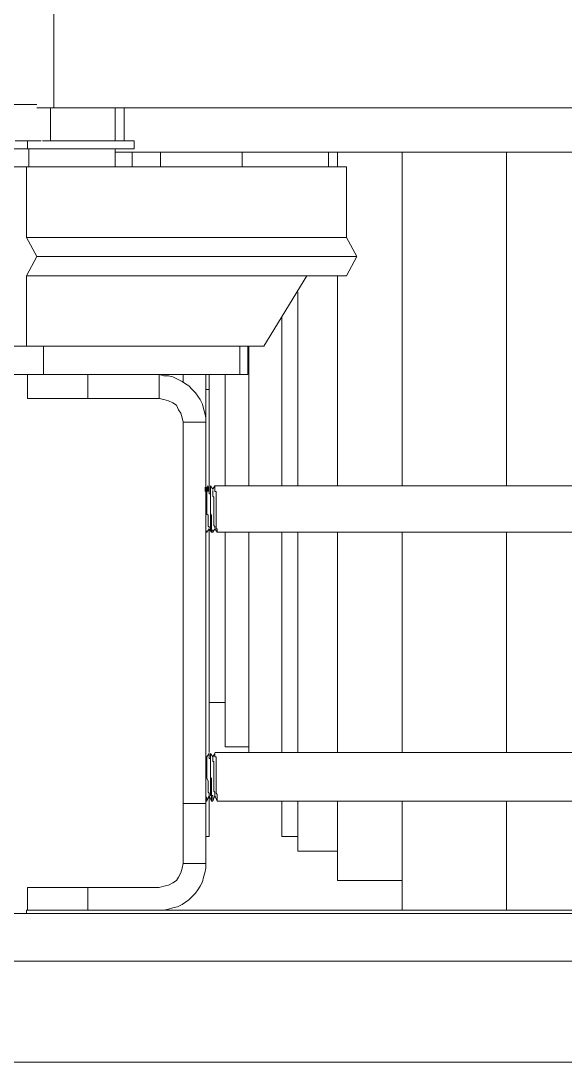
# Model space of a CAD drawing. Header units: millimetres. Extents: x 1341 to 37388, y -13954 to 1849.
# Drawn here: x 29418.6 to 29570.3, y -887.9 to -597.5 of the extents above; entities that cross this region are included whole.
import ezdxf

# ---------------------------------------------------------------- set-up
doc = ezdxf.new("R2010")
doc.units = ezdxf.units.MM
doc.layers.add('COMPONENTE', color=3, linetype='Continuous')

# ---------------------------------------------------------------- blocks, each defined once
blk = doc.blocks.new('TRANFORMADOR_IP00_TRAEL_VISTA_FRONT')
at = {"layer": 'COMPONENTE', "linetype": 'Continuous', "lineweight": 0}
blk.add_hatch(color=256, dxfattribs=at).paths.add_polyline_path([(5045.66, 2397.49), (5045.66, 2396.22), (5046.93, 2396.22), (5046.93, 2397.49)])
for points in [[(5003.59, 3365.72), (5003.59, 2503.14)], [(4990.63, 2504.09), (4998.85, 2504.09)], [(4998.85, 2503.14), (5003.59, 2503.14)], [(5002.65, 2503.14), (5002.65, 2493.96)], [(5003.59, 2503.14), (5259.17, 2503.14)], [(5020.67, 2493.96), (5020.67, 2503.14)], [(5023.21, 2493.96), (5023.21, 2503.14)], [(4992.84, 2493.96), (4996.32, 2493.96)], [(4996.32, 2491.75), (4996.32, 2493.96)], [(4996.32, 2493.96), (5000.11, 2493.96)], [(5002.65, 2493.96), (5000.43, 2493.96)], [(5002.65, 2493.96), (5020.67, 2493.96)], [(5022.26, 2493.96), (5020.67, 2493.96)], [(5022.26, 2493.96), (5026.05, 2493.96)], [(5026.05, 2491.75), (5026.05, 2493.96)], [(4968.8, 2491.75), (4996.32, 2491.75)], [(4996.32, 2491.75), (5026.05, 2491.75)], [(4996.64, 2486.69), (4996.64, 2491.75)], [(5020.67, 2486.69), (5020.67, 2491.75)], [(5237.98, 2490.8), (5020.67, 2490.8)], [(5025.42, 2486.69), (5025.42, 2490.8)], [(5027.95, 2490.8), (5027.95, 2490.8)], [(5027.95, 2490.8), (5055.79, 2490.8)], [(5033.33, 2486.69), (5033.33, 2490.8)], [(5055.79, 2490.8), (5085.52, 2490.8)], [(5055.79, 2490.8), (5055.79, 2490.8)], [(5056.1, 2486.69), (5056.1, 2490.8)], [(5080.14, 2486.69), (5080.14, 2490.8)], [(5082.67, 2486.69), (5082.67, 2490.8)], [(5085.52, 2490.8), (5085.52, 2490.8)], [(5100.7, 2397.81), (5100.7, 2490.8)], [(5129.8, 2397.81), (5129.8, 2490.8)], [(4996, 2486.69), (4989.36, 2486.69)], [(4996, 2467.08), (4996, 2486.69)], [(4996, 2486.69), (5085.2, 2486.69)], [(5085.2, 2467.08), (5085.2, 2486.69)], [(4998.85, 2461.7), (4996, 2467.08)], [(4996, 2467.08), (5085.2, 2467.08)], [(5088.05, 2461.7), (5085.2, 2467.08)], [(4996, 2456.32), (4998.85, 2461.7)], [(4998.85, 2461.7), (5088.05, 2461.7)], [(5085.2, 2456.32), (5088.05, 2461.7)], [(4996, 2436.71), (4996, 2456.32)], [(4996, 2456.32), (5074.13, 2456.32)], [(5062.11, 2436.71), (5074.13, 2456.32)], [(5074.13, 2456.32), (5085.2, 2456.32)], [(5082.67, 2397.81), (5082.67, 2456.32)], [(5071.6, 2397.81), (5071.6, 2451.9)], [(5067.17, 2397.81), (5067.17, 2444.94)], [(4996, 2436.71), (4989.36, 2436.71)], [(4996, 2436.71), (5062.11, 2436.71)], [(5000.75, 2436.71), (5000.75, 2428.8)], [(5055.47, 2428.8), (5055.47, 2436.71)], [(5057.68, 2428.8), (5057.68, 2436.71)], [(5058, 2397.81), (5058, 2436.71)], [(4996.32, 2428.8), (4989.04, 2428.8)], [(4996.32, 2422.16), (4996.32, 2428.8)], [(4996.32, 2428.8), (5013.08, 2428.8)], [(5013.08, 2428.8), (5013.08, 2422.16)], [(5013.08, 2428.8), (5033.01, 2428.8)], [(5055.47, 2428.8), (5033.01, 2428.8)], [(5033.01, 2422.16), (5033.01, 2428.8)], [(5045.98, 2415.52), (5045.98, 2416.78), (5045.66, 2418.05), (5045.35, 2419.32), (5045.03, 2420.58), (5044.4, 2421.85), (5043.77, 2422.79), (5043.13, 2423.74), (5042.18, 2424.69), (5041.23, 2425.64), (5040.29, 2426.27), (5039.34, 2426.91), (5038.07, 2427.54), (5036.81, 2428.17), (5035.54, 2428.49), (5034.28, 2428.49), (5033.01, 2428.8)], [(5039.65, 2428.8), (5039.65, 2426.91)], [(5045.98, 2424.69), (5045.98, 2428.8)], [(5046.93, 2424.69), (5046.93, 2428.8)], [(5051.36, 2397.81), (5051.36, 2428.8)], [(5057.68, 2428.8), (5055.47, 2428.8)], [(5045.98, 2415.52), (5045.98, 2424.69)], [(5045.98, 2424.69), (5046.93, 2424.69)], [(5046.93, 2397.81), (5046.93, 2424.69)], [(5013.08, 2422.16), (4996.32, 2422.16)], [(5013.08, 2422.16), (5033.01, 2422.16)], [(5039.65, 2415.52), (5039.34, 2416.78), (5039.02, 2418.05), (5038.39, 2419), (5037.76, 2420.26), (5036.81, 2420.9), (5035.54, 2421.53), (5034.28, 2421.85), (5033.01, 2422.16), (5033.01, 2422.16)], [(5045.98, 2415.52), (5039.65, 2415.52)], [(5039.65, 2415.52), (5039.65, 2309.24)], [(5045.98, 2415.52), (5045.98, 2309.24)], [(5046.61, 2397.81), (5045.98, 2396.86)], [(5046.3, 2396.22), (5046.3, 2396.54)], [(5046.3, 2396.54), (5046.3, 2396.54)], [(5046.3, 2396.54), (5046.3, 2396.54)], [(5046.3, 2396.54), (5046.3, 2396.54)], [(5046.3, 2396.54), (5046.3, 2396.54)], [(5046.3, 2396.54), (5046.3, 2396.54)], [(5046.3, 2396.54), (5046.3, 2396.54)], [(5046.3, 2396.54), (5046.3, 2396.54)], [(5046.3, 2396.54), (5046.3, 2396.54)], [(5046.3, 2396.54), (5046.3, 2396.54)], [(5046.3, 2396.54), (5046.3, 2396.54)], [(5046.3, 2395.91), (5046.3, 2396.22)], [(5046.3, 2396.22), (5046.3, 2396.22)], [(5046.3, 2396.22), (5046.3, 2396.22)], [(5046.3, 2396.22), (5046.3, 2396.22)], [(5046.3, 2396.22), (5046.3, 2396.22)], [(5046.3, 2396.22), (5046.3, 2396.22)], [(5046.3, 2396.22), (5046.3, 2396.22)], [(5046.3, 2395.59), (5046.3, 2395.91)], [(5046.3, 2395.91), (5046.3, 2395.91)], [(5046.3, 2395.28), (5046.3, 2395.59)], [(5046.3, 2394.96), (5046.3, 2395.28)], [(5046.3, 2395.28), (5046.3, 2395.28)], [(5046.3, 2395.28), (5046.3, 2395.28)], [(5046.93, 2397.81), (5046.93, 2397.81)], [(5046.93, 2397.49), (5046.93, 2397.81)], [(5046.93, 2397.81), (5046.93, 2397.81)], [(5046.93, 2397.81), (5046.93, 2397.81)], [(5046.93, 2397.81), (5046.93, 2397.81)], [(5046.93, 2397.81), (5046.93, 2397.81)], [(5046.93, 2397.81), (5046.93, 2397.81)], [(5046.93, 2397.81), (5046.93, 2397.81)], [(5046.93, 2397.81), (5046.93, 2397.81)], [(5046.93, 2397.81), (5046.93, 2397.81)], [(5046.93, 2397.81), (5046.93, 2397.81)], [(5046.93, 2397.81), (5046.93, 2397.81)], [(5046.93, 2397.81), (5046.93, 2397.81)], [(5046.93, 2397.81), (5046.93, 2397.81)], [(5046.93, 2397.17), (5046.93, 2397.49)], [(5046.93, 2397.49), (5046.93, 2397.49)], [(5046.93, 2397.49), (5046.93, 2397.49)], [(5046.93, 2397.49), (5046.93, 2397.49)], [(5046.93, 2396.86), (5046.93, 2397.17)], [(5046.93, 2397.17), (5046.93, 2397.17)], [(5046.93, 2397.17), (5046.93, 2397.17)], [(5046.93, 2396.54), (5046.93, 2396.86)], [(5046.93, 2396.86), (5046.93, 2396.86)], [(5046.93, 2396.86), (5046.93, 2396.86)], [(5046.93, 2396.86), (5046.93, 2396.86)], [(5046.93, 2396.86), (5046.93, 2396.86)], [(5046.93, 2396.22), (5046.93, 2396.54)], [(5046.93, 2396.54), (5046.93, 2396.54)], [(5046.93, 2395.91), (5046.93, 2396.22)], [(5046.93, 2396.22), (5046.93, 2396.22)], [(5046.93, 2396.22), (5046.93, 2396.22)], [(5046.93, 2396.22), (5046.93, 2396.22)], [(5046.93, 2395.59), (5046.93, 2395.91)], [(5046.93, 2395.91), (5046.93, 2395.91)], [(5047.24, 2395.59), (5046.93, 2395.59)], [(5047.88, 2396.86), (5047.24, 2397.81)], [(5047.24, 2397.49), (5047.24, 2397.81)], [(5047.24, 2397.81), (5047.24, 2397.81)], [(5047.24, 2397.81), (5047.24, 2397.81)], [(5047.24, 2397.81), (5047.24, 2397.81)], [(5047.24, 2397.81), (5047.24, 2397.81)], [(5047.24, 2397.81), (5047.24, 2397.81)], [(5047.24, 2397.81), (5047.24, 2397.81)], [(5047.24, 2397.81), (5047.24, 2397.81)], [(5047.24, 2397.81), (5047.24, 2397.81)], [(5047.24, 2397.81), (5047.24, 2397.81)], [(5047.24, 2397.81), (5047.24, 2397.81)], [(5047.24, 2397.17), (5047.24, 2397.49)], [(5047.24, 2397.49), (5047.24, 2397.49)], [(5047.24, 2397.49), (5047.24, 2397.49)], [(5047.24, 2397.49), (5047.24, 2397.49)], [(5047.24, 2396.86), (5047.24, 2397.17)], [(5047.24, 2397.17), (5047.24, 2397.17)], [(5047.24, 2397.17), (5047.24, 2397.17)], [(5047.24, 2396.54), (5047.24, 2396.86)], [(5047.24, 2396.86), (5047.24, 2396.86)], [(5047.24, 2396.86), (5047.24, 2396.86)], [(5047.24, 2396.86), (5047.24, 2396.86)], [(5047.24, 2396.86), (5047.24, 2396.86)], [(5047.24, 2396.22), (5047.24, 2396.54)], [(5047.24, 2396.54), (5047.24, 2396.54)], [(5047.24, 2395.91), (5047.24, 2396.22)], [(5047.24, 2396.22), (5047.24, 2396.22)], [(5047.24, 2396.22), (5047.24, 2396.22)], [(5047.24, 2396.22), (5047.24, 2396.22)], [(5047.24, 2396.22), (5047.24, 2396.22)], [(5047.24, 2395.59), (5047.24, 2395.91)], [(5047.24, 2395.91), (5047.24, 2395.91)], [(5047.24, 2395.28), (5047.24, 2395.59)], [(5047.24, 2395.28), (5047.24, 2395.59)], [(5047.24, 2394.96), (5047.24, 2395.28)], [(5047.24, 2395.28), (5047.24, 2395.28)], [(5047.24, 2395.28), (5047.24, 2395.28)], [(5047.24, 2395.28), (5047.24, 2395.28)], [(5047.24, 2394.96), (5047.24, 2395.28)], [(5047.24, 2395.28), (5047.24, 2395.28)], [(5047.24, 2395.28), (5047.24, 2395.28)], [(5047.24, 2395.28), (5047.24, 2395.28)], [(5048.51, 2397.81), (5047.88, 2396.86)], [(5047.88, 2396.22), (5047.88, 2396.54)], [(5047.88, 2396.54), (5047.88, 2396.54)], [(5047.88, 2396.54), (5047.88, 2396.54)], [(5047.88, 2396.54), (5047.88, 2396.54)], [(5047.88, 2396.54), (5047.88, 2396.54)], [(5047.88, 2396.54), (5047.88, 2396.54)], [(5047.88, 2396.54), (5047.88, 2396.54)], [(5047.88, 2396.54), (5047.88, 2396.54)], [(5047.88, 2396.54), (5047.88, 2396.54)], [(5047.88, 2396.54), (5047.88, 2396.54)], [(5047.88, 2396.54), (5047.88, 2396.54)], [(5047.88, 2395.91), (5047.88, 2396.22)], [(5047.88, 2396.22), (5047.88, 2396.22)], [(5047.88, 2396.22), (5047.88, 2396.22)], [(5047.88, 2396.22), (5047.88, 2396.22)], [(5047.88, 2396.22), (5047.88, 2396.22)], [(5047.88, 2396.22), (5047.88, 2396.22)], [(5047.88, 2396.22), (5047.88, 2396.22)], [(5047.88, 2395.59), (5047.88, 2395.91)], [(5047.88, 2395.91), (5047.88, 2395.91)], [(5047.88, 2395.28), (5047.88, 2395.59)], [(5047.88, 2394.96), (5047.88, 2395.28)], [(5047.88, 2395.28), (5047.88, 2395.28)], [(5047.88, 2395.28), (5047.88, 2395.28)], [(5211.09, 2397.81), (5048.51, 2397.81)], [(5048.51, 2397.49), (5048.51, 2397.81)], [(5048.51, 2397.81), (5048.51, 2397.81)], [(5048.51, 2397.81), (5048.51, 2397.81)], [(5048.51, 2397.81), (5048.51, 2397.81)], [(5048.51, 2397.81), (5048.51, 2397.81)], [(5048.51, 2397.81), (5048.51, 2397.81)], [(5048.51, 2397.81), (5048.51, 2397.81)], [(5048.51, 2397.81), (5048.51, 2397.81)], [(5048.51, 2397.81), (5048.51, 2397.81)], [(5048.51, 2397.81), (5048.51, 2397.81)], [(5048.51, 2397.81), (5048.51, 2397.81)], [(5048.51, 2397.81), (5048.51, 2397.81)], [(5048.51, 2397.81), (5048.51, 2397.81)], [(5048.51, 2397.17), (5048.51, 2397.49)], [(5048.51, 2397.49), (5048.51, 2397.49)], [(5048.51, 2397.49), (5048.51, 2397.49)], [(5048.51, 2397.49), (5048.51, 2397.49)], [(5048.51, 2396.86), (5048.51, 2397.17)], [(5048.51, 2397.17), (5048.51, 2397.17)], [(5048.51, 2397.17), (5048.51, 2397.17)], [(5048.51, 2396.54), (5048.51, 2396.86)], [(5048.51, 2396.86), (5048.51, 2396.86)], [(5048.51, 2396.86), (5048.51, 2396.86)], [(5048.51, 2396.86), (5048.51, 2396.86)], [(5048.51, 2396.86), (5048.51, 2396.86)], [(5048.51, 2396.22), (5048.51, 2396.54)], [(5048.51, 2396.54), (5048.51, 2396.54)], [(5048.83, 2396.22), (5048.51, 2396.22)], [(5048.51, 2396.22), (5048.51, 2396.22)], [(5048.51, 2396.22), (5048.51, 2396.22)], [(5048.83, 2395.91), (5048.83, 2396.22)], [(5048.83, 2395.59), (5048.83, 2395.91)], [(5048.83, 2395.91), (5048.83, 2395.91)], [(5048.83, 2395.28), (5048.83, 2395.59)], [(5048.83, 2395.59), (5048.83, 2395.59)], [(5048.83, 2394.96), (5048.83, 2395.28)], [(5048.83, 2395.28), (5048.83, 2395.28)], [(5048.83, 2395.28), (5048.83, 2395.28)], [(5048.83, 2395.28), (5048.83, 2395.28)], [(5046.3, 2394.64), (5046.3, 2394.96)], [(5046.3, 2394.33), (5046.3, 2394.64)], [(5046.3, 2394.64), (5046.3, 2394.64)], [(5046.3, 2394.01), (5046.3, 2394.33)], [(5046.3, 2394.33), (5046.3, 2394.33)], [(5046.3, 2393.69), (5046.3, 2394.01)], [(5046.3, 2393.38), (5046.3, 2393.69)], [(5046.3, 2393.69), (5046.3, 2393.69)], [(5046.3, 2393.06), (5046.3, 2393.38)], [(5046.3, 2392.75), (5046.3, 2393.06)], [(5046.3, 2392.43), (5046.3, 2392.75)], [(5046.3, 2392.11), (5046.3, 2392.43)], [(5047.24, 2394.64), (5047.24, 2394.96)], [(5047.24, 2394.64), (5047.24, 2394.96)], [(5047.24, 2394.33), (5047.24, 2394.64)], [(5047.24, 2394.33), (5047.24, 2394.64)], [(5047.24, 2394.64), (5047.24, 2394.64)], [(5047.24, 2394.01), (5047.24, 2394.33)], [(5047.24, 2393.69), (5047.24, 2394.33)], [(5047.24, 2393.69), (5047.24, 2394.01)], [(5047.24, 2393.38), (5047.24, 2393.69)], [(5047.24, 2393.38), (5047.24, 2393.69)], [(5047.24, 2393.69), (5047.24, 2393.69)], [(5047.24, 2393.06), (5047.24, 2393.38)], [(5047.24, 2392.75), (5047.24, 2393.38)], [(5047.24, 2392.75), (5047.24, 2393.06)], [(5047.24, 2392.43), (5047.24, 2392.75)], [(5047.24, 2392.43), (5047.24, 2392.75)], [(5047.24, 2392.75), (5047.24, 2392.75)], [(5047.24, 2392.11), (5047.24, 2392.43)], [(5047.24, 2391.8), (5047.24, 2392.43)], [(5048.19, 2394.64), (5047.88, 2394.96)], [(5048.19, 2394.33), (5048.19, 2394.64)], [(5048.19, 2394.64), (5048.19, 2394.64)], [(5048.19, 2394.64), (5048.19, 2394.64)], [(5048.19, 2394.01), (5048.19, 2394.33)], [(5048.19, 2393.69), (5048.19, 2394.01)], [(5048.19, 2393.38), (5048.19, 2393.69)], [(5048.19, 2393.69), (5048.19, 2393.69)], [(5048.19, 2393.06), (5048.19, 2393.38)], [(5048.19, 2392.75), (5048.19, 2393.06)], [(5048.19, 2392.43), (5048.19, 2392.75)], [(5048.19, 2392.11), (5048.19, 2392.43)], [(5048.83, 2394.64), (5048.83, 2394.96)], [(5048.83, 2394.33), (5048.83, 2394.64)], [(5048.83, 2394.01), (5048.83, 2394.33)], [(5048.83, 2393.69), (5048.83, 2394.01)], [(5048.83, 2393.38), (5048.83, 2393.69)], [(5048.83, 2393.06), (5048.83, 2393.38)], [(5048.83, 2392.75), (5048.83, 2393.06)], [(5048.83, 2392.43), (5048.83, 2392.75)], [(5048.83, 2392.11), (5048.83, 2392.43)], [(5046.3, 2391.8), (5046.3, 2392.11)], [(5046.3, 2391.16), (5046.3, 2391.8)], [(5046.3, 2390.85), (5046.3, 2391.16)], [(5046.3, 2390.53), (5046.3, 2390.85)], [(5046.3, 2389.9), (5046.3, 2390.53)], [(5046.61, 2389.58), (5046.3, 2389.9)], [(5046.61, 2389.27), (5046.61, 2389.58)], [(5046.61, 2389.58), (5046.61, 2389.58)], [(5047.24, 2391.48), (5047.24, 2392.11)], [(5047.24, 2391.16), (5047.24, 2391.8)], [(5047.24, 2390.85), (5047.24, 2391.48)], [(5047.24, 2390.53), (5047.24, 2391.16)], [(5047.24, 2390.21), (5047.24, 2390.85)], [(5047.24, 2390.21), (5047.24, 2390.53)], [(5047.24, 2389.9), (5047.24, 2390.21)], [(5047.56, 2389.58), (5047.24, 2390.21)], [(5047.24, 2389.58), (5047.24, 2389.9)], [(5047.24, 2389.27), (5047.24, 2389.58)], [(5047.56, 2389.27), (5047.56, 2389.58)], [(5047.56, 2389.58), (5047.56, 2389.58)], [(5048.19, 2391.8), (5048.19, 2392.11)], [(5048.19, 2391.16), (5048.19, 2391.8)], [(5048.19, 2390.85), (5048.19, 2391.16)], [(5048.19, 2390.53), (5048.19, 2390.85)], [(5048.19, 2389.9), (5048.19, 2390.53)], [(5048.19, 2389.58), (5048.19, 2389.9)], [(5048.19, 2389.27), (5048.19, 2389.58)], [(5048.19, 2389.58), (5048.19, 2389.58)], [(5048.83, 2391.48), (5048.83, 2392.11)], [(5048.83, 2390.85), (5048.83, 2391.48)], [(5048.83, 2390.21), (5048.83, 2390.85)], [(5048.83, 2389.9), (5048.83, 2390.21)], [(5048.83, 2389.58), (5048.83, 2389.9)], [(5048.83, 2389.27), (5048.83, 2389.58)], [(5046.61, 2388.95), (5046.61, 2389.27)], [(5046.61, 2388.63), (5046.61, 2388.95)], [(5046.61, 2388.95), (5046.61, 2388.95)], [(5046.61, 2388.32), (5046.61, 2388.63)], [(5046.61, 2388), (5046.61, 2388.32)], [(5046.61, 2387.68), (5046.61, 2388)], [(5046.61, 2388), (5046.61, 2388)], [(5046.61, 2388), (5046.61, 2388)], [(5046.61, 2387.37), (5046.61, 2387.68)], [(5046.61, 2387.05), (5046.61, 2387.37)], [(5046.61, 2386.74), (5046.61, 2387.05)], [(5046.61, 2387.05), (5046.61, 2387.05)], [(5046.61, 2387.05), (5046.61, 2387.05)], [(5046.61, 2386.42), (5046.61, 2386.74)], [(5046.61, 2386.74), (5046.61, 2386.74)], [(5047.24, 2388.95), (5047.24, 2389.27)], [(5047.24, 2388.32), (5047.24, 2388.95)], [(5047.24, 2388.95), (5047.24, 2388.95)], [(5047.24, 2388), (5047.24, 2388.32)], [(5047.24, 2387.68), (5047.24, 2388)], [(5047.24, 2388), (5047.24, 2388)], [(5047.24, 2387.37), (5047.24, 2387.68)], [(5047.24, 2387.05), (5047.24, 2387.37)], [(5047.24, 2387.37), (5047.24, 2387.37)], [(5047.24, 2386.74), (5047.24, 2387.05)], [(5047.24, 2387.05), (5047.24, 2387.05)], [(5047.24, 2387.05), (5047.24, 2387.05)], [(5047.24, 2387.05), (5047.24, 2387.05)], [(5047.24, 2386.42), (5047.24, 2386.74)], [(5047.56, 2388.95), (5047.56, 2389.27)], [(5047.56, 2388.63), (5047.56, 2388.95)], [(5047.56, 2388.32), (5047.56, 2388.63)], [(5047.56, 2388), (5047.56, 2388.32)], [(5047.56, 2387.68), (5047.56, 2388)], [(5047.56, 2387.37), (5047.56, 2387.68)], [(5047.56, 2387.05), (5047.56, 2387.37)], [(5047.56, 2387.37), (5047.56, 2387.37)], [(5047.56, 2386.74), (5047.56, 2387.05)], [(5047.56, 2387.05), (5047.56, 2387.05)], [(5047.56, 2387.05), (5047.56, 2387.05)], [(5047.56, 2387.05), (5047.56, 2387.05)], [(5047.56, 2386.42), (5047.56, 2386.74)], [(5047.56, 2386.74), (5047.56, 2386.74)], [(5048.19, 2388.95), (5048.19, 2389.27)], [(5048.19, 2388.63), (5048.19, 2388.95)], [(5048.19, 2388.95), (5048.19, 2388.95)], [(5048.19, 2388.32), (5048.19, 2388.63)], [(5048.19, 2388), (5048.19, 2388.32)], [(5048.19, 2387.68), (5048.19, 2388)], [(5048.19, 2388), (5048.19, 2388)], [(5048.19, 2388), (5048.19, 2388)], [(5048.19, 2387.37), (5048.19, 2387.68)], [(5048.19, 2387.05), (5048.19, 2387.37)], [(5048.19, 2386.74), (5048.19, 2387.05)], [(5048.19, 2387.05), (5048.19, 2387.05)], [(5048.19, 2387.05), (5048.19, 2387.05)], [(5048.51, 2386.42), (5048.19, 2386.74)], [(5048.19, 2386.74), (5048.19, 2386.74)], [(5048.19, 2386.74), (5048.19, 2386.74)], [(5048.83, 2388.95), (5048.83, 2389.27)], [(5048.83, 2388.32), (5048.83, 2388.95)], [(5048.83, 2388.95), (5048.83, 2388.95)], [(5048.83, 2388), (5048.83, 2388.32)], [(5048.83, 2387.68), (5048.83, 2388)], [(5048.83, 2388), (5048.83, 2388)], [(5048.83, 2387.37), (5048.83, 2387.68)], [(5048.83, 2387.05), (5048.83, 2387.37)], [(5048.83, 2387.37), (5048.83, 2387.37)], [(5048.83, 2386.74), (5048.83, 2387.05)], [(5048.83, 2387.05), (5048.83, 2387.05)], [(5048.83, 2387.05), (5048.83, 2387.05)], [(5048.83, 2386.42), (5048.83, 2386.74)], [(5048.83, 2386.74), (5048.83, 2386.74)], [(5046.3, 2385.15), (5045.98, 2385.15)], [(5045.98, 2384.84), (5046.3, 2384.84)], [(5046.3, 2384.84), (5046.93, 2385.79)], [(5046.3, 2384.84), (5046.3, 2385.15)], [(5046.3, 2384.84), (5046.3, 2384.84)], [(5046.3, 2384.84), (5046.3, 2384.84)], [(5046.3, 2384.84), (5046.3, 2384.84)], [(5046.3, 2384.84), (5046.3, 2384.84)], [(5046.3, 2384.84), (5046.3, 2384.84)], [(5046.3, 2384.84), (5046.3, 2384.84)], [(5046.3, 2384.84), (5046.3, 2384.84)], [(5046.3, 2384.84), (5046.3, 2384.84)], [(5046.3, 2384.84), (5046.3, 2384.84)], [(5046.3, 2384.84), (5046.3, 2384.84)], [(5046.3, 2384.84), (5046.3, 2384.84)], [(5046.3, 2384.84), (5046.3, 2384.84)], [(5046.3, 2384.84), (5046.3, 2384.84)], [(5046.93, 2386.42), (5046.61, 2386.42)], [(5046.61, 2386.42), (5046.61, 2386.42)], [(5046.61, 2386.42), (5046.61, 2386.42)], [(5046.61, 2386.42), (5046.61, 2386.42)], [(5046.93, 2386.1), (5046.93, 2386.42)], [(5046.93, 2386.42), (5046.93, 2386.42)], [(5046.93, 2386.42), (5046.93, 2386.42)], [(5046.93, 2386.42), (5046.93, 2386.42)], [(5046.93, 2386.42), (5046.93, 2386.42)], [(5046.93, 2386.1), (5046.93, 2386.1)], [(5046.93, 2386.1), (5046.93, 2386.1)], [(5046.93, 2386.1), (5046.93, 2386.1)], [(5046.93, 2386.1), (5046.93, 2386.1)], [(5046.93, 2386.1), (5046.93, 2386.1)], [(5046.93, 2386.1), (5046.93, 2386.1)], [(5046.93, 2386.1), (5046.93, 2386.1)], [(5046.93, 2386.1), (5046.93, 2386.1)], [(5046.93, 2385.79), (5047.56, 2384.84)], [(5046.93, 2323.47), (5046.93, 2385.79)], [(5047.24, 2386.1), (5047.24, 2386.42)], [(5047.24, 2386.42), (5047.24, 2386.42)], [(5047.24, 2386.42), (5047.24, 2386.42)], [(5047.24, 2386.42), (5047.24, 2386.42)], [(5047.24, 2386.42), (5047.24, 2386.42)], [(5047.24, 2385.79), (5047.24, 2386.1)], [(5047.24, 2386.1), (5047.24, 2386.1)], [(5047.24, 2385.47), (5047.24, 2385.79)], [(5047.24, 2385.79), (5047.24, 2385.79)], [(5047.24, 2385.79), (5047.24, 2385.79)], [(5047.56, 2385.47), (5047.24, 2385.47)], [(5047.24, 2385.47), (5047.24, 2385.47)], [(5047.56, 2386.1), (5047.56, 2386.42)], [(5047.56, 2386.42), (5047.56, 2386.42)], [(5047.56, 2386.42), (5047.56, 2386.42)], [(5047.56, 2386.42), (5047.56, 2386.42)], [(5047.56, 2385.79), (5047.56, 2386.1)], [(5047.56, 2386.1), (5047.56, 2386.1)], [(5047.56, 2385.47), (5047.56, 2385.79)], [(5047.56, 2385.79), (5047.56, 2385.79)], [(5047.56, 2385.79), (5047.56, 2385.79)], [(5047.56, 2385.15), (5047.56, 2385.47)], [(5047.56, 2385.47), (5047.56, 2385.47)], [(5047.56, 2385.47), (5047.56, 2385.47)], [(5047.88, 2385.47), (5047.56, 2385.47)], [(5047.56, 2385.47), (5047.56, 2385.47)], [(5047.56, 2385.47), (5047.56, 2385.47)], [(5047.56, 2385.47), (5047.56, 2385.47)], [(5047.56, 2384.84), (5047.56, 2385.15)], [(5047.56, 2385.15), (5047.56, 2385.15)], [(5047.56, 2385.15), (5047.56, 2385.15)], [(5047.56, 2385.15), (5047.56, 2385.15)], [(5047.56, 2384.84), (5047.88, 2384.84)], [(5047.56, 2384.84), (5047.56, 2384.84)], [(5047.56, 2384.84), (5047.56, 2384.84)], [(5047.56, 2384.84), (5047.56, 2384.84)], [(5047.56, 2384.84), (5047.56, 2384.84)], [(5047.56, 2384.84), (5047.56, 2384.84)], [(5047.56, 2384.84), (5047.56, 2384.84)], [(5047.56, 2384.84), (5047.56, 2384.84)], [(5047.56, 2384.84), (5047.56, 2384.84)], [(5047.56, 2384.84), (5047.56, 2384.84)], [(5047.88, 2384.84), (5048.51, 2385.79)], [(5047.88, 2385.15), (5047.88, 2385.47)], [(5047.88, 2385.47), (5047.88, 2385.47)], [(5047.88, 2384.84), (5047.88, 2385.15)], [(5047.88, 2385.15), (5047.88, 2385.15)], [(5047.88, 2385.15), (5047.88, 2385.15)], [(5047.88, 2384.84), (5047.88, 2384.84)], [(5047.88, 2384.84), (5047.88, 2384.84)], [(5047.88, 2384.84), (5047.88, 2384.84)], [(5047.88, 2384.84), (5047.88, 2384.84)], [(5047.88, 2384.84), (5047.88, 2384.84)], [(5047.88, 2384.84), (5047.88, 2384.84)], [(5047.88, 2384.84), (5047.88, 2384.84)], [(5047.88, 2384.84), (5047.88, 2384.84)], [(5047.88, 2384.84), (5047.88, 2384.84)], [(5047.88, 2384.84), (5047.88, 2384.84)], [(5047.88, 2384.84), (5047.88, 2384.84)], [(5048.51, 2386.1), (5048.51, 2386.42)], [(5048.51, 2386.42), (5048.51, 2386.42)], [(5048.51, 2386.42), (5048.51, 2386.42)], [(5048.51, 2386.42), (5048.51, 2386.42)], [(5048.51, 2386.42), (5048.51, 2386.42)], [(5048.51, 2386.42), (5048.51, 2386.42)], [(5048.51, 2386.42), (5048.51, 2386.42)], [(5048.51, 2386.42), (5048.51, 2386.42)], [(5048.51, 2386.1), (5048.51, 2386.1)], [(5048.51, 2386.1), (5048.51, 2386.1)], [(5048.51, 2386.1), (5048.51, 2386.1)], [(5048.51, 2386.1), (5048.51, 2386.1)], [(5048.51, 2386.1), (5048.51, 2386.1)], [(5048.51, 2386.1), (5048.51, 2386.1)], [(5048.51, 2386.1), (5048.51, 2386.1)], [(5048.51, 2386.1), (5048.51, 2386.1)], [(5048.51, 2386.1), (5048.51, 2386.1)], [(5048.51, 2385.79), (5049.14, 2384.84)], [(5048.83, 2386.1), (5048.83, 2386.42)], [(5048.83, 2386.42), (5048.83, 2386.42)], [(5048.83, 2386.42), (5048.83, 2386.42)], [(5048.83, 2386.42), (5048.83, 2386.42)], [(5048.83, 2386.42), (5048.83, 2386.42)], [(5048.83, 2385.79), (5048.83, 2386.1)], [(5048.83, 2386.1), (5048.83, 2386.1)], [(5049.14, 2385.79), (5048.83, 2385.79)], [(5049.14, 2385.47), (5049.14, 2385.79)], [(5049.14, 2385.15), (5049.14, 2385.47)], [(5049.14, 2385.47), (5049.14, 2385.47)], [(5049.14, 2385.47), (5049.14, 2385.47)], [(5049.14, 2385.47), (5049.14, 2385.47)], [(5049.14, 2385.47), (5049.14, 2385.47)], [(5049.14, 2385.47), (5049.14, 2385.47)], [(5049.14, 2384.84), (5049.14, 2385.15)], [(5049.14, 2385.15), (5049.14, 2385.15)], [(5049.14, 2385.15), (5049.14, 2385.15)], [(5049.14, 2385.15), (5049.14, 2385.15)], [(5049.14, 2384.84), (5210.14, 2384.84)], [(5049.14, 2384.84), (5049.14, 2384.84)], [(5049.14, 2384.84), (5049.14, 2384.84)], [(5049.14, 2384.84), (5049.14, 2384.84)], [(5049.14, 2384.84), (5049.14, 2384.84)], [(5049.14, 2384.84), (5049.14, 2384.84)], [(5049.14, 2384.84), (5049.14, 2384.84)], [(5049.14, 2384.84), (5049.14, 2384.84)], [(5049.14, 2384.84), (5049.14, 2384.84)], [(5049.14, 2384.84), (5049.14, 2384.84)], [(5051.36, 2325.05), (5051.36, 2384.84)], [(5058, 2323.47), (5058, 2384.84)], [(5067.17, 2323.47), (5067.17, 2384.84)], [(5071.6, 2323.47), (5071.6, 2384.84)], [(5082.67, 2323.47), (5082.67, 2384.84)], [(5100.7, 2323.47), (5100.7, 2384.84)], [(5129.8, 2323.47), (5129.8, 2384.84)], [(5051.36, 2337.39), (5046.93, 2337.39)], [(5046.93, 2323.16), (5046.3, 2322.21)], [(5046.93, 2322.84), (5046.93, 2323.16)], [(5046.93, 2323.16), (5046.93, 2323.16)], [(5046.93, 2323.16), (5046.93, 2323.16)], [(5046.93, 2323.16), (5046.93, 2323.16)], [(5046.93, 2323.16), (5046.93, 2323.16)], [(5046.93, 2323.16), (5046.93, 2323.16)], [(5046.93, 2323.16), (5046.93, 2323.16)], [(5046.93, 2323.16), (5046.93, 2323.16)], [(5046.93, 2323.16), (5046.93, 2323.16)], [(5046.93, 2323.16), (5046.93, 2323.16)], [(5046.93, 2323.16), (5046.93, 2323.16)], [(5046.93, 2323.16), (5046.93, 2323.16)], [(5046.93, 2323.16), (5046.93, 2323.16)], [(5046.93, 2322.52), (5046.93, 2322.84)], [(5046.93, 2322.84), (5046.93, 2322.84)], [(5046.93, 2322.84), (5046.93, 2322.84)], [(5046.93, 2322.84), (5046.93, 2322.84)], [(5046.93, 2322.84), (5046.93, 2322.84)], [(5046.93, 2322.84), (5046.93, 2322.84)], [(5046.93, 2322.84), (5046.93, 2322.84)], [(5047.88, 2322.21), (5047.24, 2323.16)], [(5047.24, 2322.84), (5047.24, 2323.16)], [(5047.24, 2323.16), (5047.24, 2323.16)], [(5047.24, 2323.16), (5047.24, 2323.16)], [(5047.24, 2323.16), (5047.24, 2323.16)], [(5047.24, 2323.16), (5047.24, 2323.16)], [(5047.24, 2323.16), (5047.24, 2323.16)], [(5047.24, 2323.16), (5047.24, 2323.16)], [(5047.24, 2323.16), (5047.24, 2323.16)], [(5047.24, 2323.16), (5047.24, 2323.16)], [(5047.24, 2323.16), (5047.24, 2323.16)], [(5047.24, 2323.16), (5047.24, 2323.16)], [(5047.24, 2323.16), (5047.24, 2323.16)], [(5047.24, 2322.52), (5047.24, 2322.84)], [(5047.24, 2322.84), (5047.24, 2322.84)], [(5047.24, 2322.84), (5047.24, 2322.84)], [(5047.24, 2322.84), (5047.24, 2322.84)], [(5047.24, 2322.84), (5047.24, 2322.84)], [(5047.24, 2322.84), (5047.24, 2322.84)], [(5047.24, 2322.84), (5047.24, 2322.84)], [(5048.51, 2323.16), (5047.88, 2322.21)], [(5211.09, 2323.47), (5048.51, 2323.47)], [(5048.51, 2322.84), (5048.51, 2323.16)], [(5048.51, 2323.16), (5048.51, 2323.16)], [(5048.51, 2323.16), (5048.51, 2323.16)], [(5048.51, 2323.16), (5048.51, 2323.16)], [(5048.51, 2323.16), (5048.51, 2323.16)], [(5048.51, 2323.16), (5048.51, 2323.16)], [(5048.51, 2323.16), (5048.51, 2323.16)], [(5048.51, 2323.16), (5048.51, 2323.16)], [(5048.51, 2323.16), (5048.51, 2323.16)], [(5048.51, 2323.16), (5048.51, 2323.16)], [(5048.51, 2323.16), (5048.51, 2323.16)], [(5048.51, 2323.16), (5048.51, 2323.16)], [(5048.51, 2323.16), (5048.51, 2323.16)], [(5048.51, 2322.52), (5048.51, 2322.84)], [(5048.51, 2322.84), (5048.51, 2322.84)], [(5048.51, 2322.84), (5048.51, 2322.84)], [(5048.51, 2322.84), (5048.51, 2322.84)], [(5048.51, 2322.84), (5048.51, 2322.84)], [(5048.51, 2322.84), (5048.51, 2322.84)], [(5048.51, 2322.84), (5048.51, 2322.84)], [(5058, 2325.05), (5051.36, 2325.05)], [(5046.3, 2322.21), (5045.98, 2322.21)], [(5046.3, 2321.89), (5046.3, 2322.21)], [(5046.3, 2322.21), (5046.3, 2322.21)], [(5046.3, 2321.58), (5046.3, 2321.89)], [(5046.3, 2321.89), (5046.3, 2321.89)], [(5046.3, 2321.89), (5046.3, 2321.89)], [(5046.3, 2321.89), (5046.3, 2321.89)], [(5046.3, 2321.89), (5046.3, 2321.89)], [(5046.3, 2321.89), (5046.3, 2321.89)], [(5046.3, 2321.26), (5046.3, 2321.58)], [(5046.3, 2321.58), (5046.3, 2321.58)], [(5046.3, 2321.58), (5046.3, 2321.58)], [(5046.3, 2321.58), (5046.3, 2321.58)], [(5046.3, 2321.58), (5046.3, 2321.58)], [(5046.3, 2320.94), (5046.3, 2321.26)], [(5046.3, 2321.26), (5046.3, 2321.26)], [(5046.3, 2321.26), (5046.3, 2321.26)], [(5046.3, 2321.26), (5046.3, 2321.26)], [(5046.3, 2321.26), (5046.3, 2321.26)], [(5046.3, 2321.26), (5046.3, 2321.26)], [(5046.3, 2321.26), (5046.3, 2321.26)], [(5046.3, 2320.63), (5046.3, 2320.94)], [(5046.3, 2320.94), (5046.3, 2320.94)], [(5046.3, 2320.31), (5046.3, 2320.63)], [(5046.3, 2320.63), (5046.3, 2320.63)], [(5046.3, 2320.63), (5046.3, 2320.63)], [(5046.3, 2319.99), (5046.3, 2320.31)], [(5046.3, 2319.68), (5046.3, 2319.99)], [(5046.3, 2319.36), (5046.3, 2319.68)], [(5046.3, 2319.68), (5046.3, 2319.68)], [(5046.93, 2322.21), (5046.93, 2322.52)], [(5046.93, 2322.52), (5046.93, 2322.52)], [(5046.93, 2322.52), (5046.93, 2322.52)], [(5046.93, 2321.89), (5046.93, 2322.21)], [(5046.93, 2322.21), (5046.93, 2322.21)], [(5046.93, 2322.21), (5046.93, 2322.21)], [(5046.93, 2322.21), (5046.93, 2322.21)], [(5046.93, 2322.21), (5046.93, 2322.21)], [(5047.24, 2321.58), (5046.93, 2321.89)], [(5046.93, 2321.89), (5046.93, 2321.89)], [(5047.24, 2322.21), (5047.24, 2322.52)], [(5047.24, 2322.52), (5047.24, 2322.52)], [(5047.24, 2322.52), (5047.24, 2322.52)], [(5047.24, 2321.89), (5047.24, 2322.21)], [(5047.24, 2322.21), (5047.24, 2322.21)], [(5047.24, 2322.21), (5047.24, 2322.21)], [(5047.24, 2322.21), (5047.24, 2322.21)], [(5047.24, 2322.21), (5047.24, 2322.21)], [(5047.24, 2321.58), (5047.24, 2321.89)], [(5047.24, 2321.89), (5047.24, 2321.89)], [(5047.24, 2321.26), (5047.24, 2321.58)], [(5047.24, 2321.58), (5047.24, 2321.58)], [(5047.24, 2321.26), (5047.24, 2321.58)], [(5047.24, 2321.58), (5047.24, 2321.58)], [(5047.24, 2320.94), (5047.24, 2321.26)], [(5047.24, 2321.26), (5047.24, 2321.26)], [(5047.24, 2321.26), (5047.24, 2321.26)], [(5047.24, 2321.26), (5047.24, 2321.26)], [(5047.24, 2320.94), (5047.24, 2321.26)], [(5047.24, 2321.26), (5047.24, 2321.26)], [(5047.24, 2321.26), (5047.24, 2321.26)], [(5047.24, 2321.26), (5047.24, 2321.26)], [(5047.24, 2320.63), (5047.24, 2320.94)], [(5047.24, 2320.94), (5047.24, 2320.94)], [(5047.24, 2320.63), (5047.24, 2320.94)], [(5047.24, 2320.94), (5047.24, 2320.94)], [(5047.24, 2320.31), (5047.24, 2320.63)], [(5047.24, 2320.63), (5047.24, 2320.63)], [(5047.24, 2320.63), (5047.24, 2320.63)], [(5047.24, 2319.99), (5047.24, 2320.63)], [(5047.24, 2320.63), (5047.24, 2320.63)], [(5047.24, 2320.63), (5047.24, 2320.63)], [(5047.24, 2320.63), (5047.24, 2320.63)], [(5047.24, 2319.99), (5047.24, 2320.31)], [(5047.24, 2319.68), (5047.24, 2319.99)], [(5047.24, 2319.68), (5047.24, 2319.99)], [(5047.24, 2319.05), (5047.24, 2319.68)], [(5047.24, 2319.68), (5047.24, 2319.68)], [(5047.24, 2319.36), (5047.24, 2319.68)], [(5047.24, 2319.68), (5047.24, 2319.68)], [(5047.88, 2321.89), (5047.88, 2322.21)], [(5047.88, 2322.21), (5047.88, 2322.21)], [(5047.88, 2321.58), (5047.88, 2321.89)], [(5047.88, 2321.89), (5047.88, 2321.89)], [(5047.88, 2321.89), (5047.88, 2321.89)], [(5047.88, 2321.89), (5047.88, 2321.89)], [(5047.88, 2321.89), (5047.88, 2321.89)], [(5047.88, 2321.89), (5047.88, 2321.89)], [(5047.88, 2321.26), (5047.88, 2321.58)], [(5047.88, 2321.58), (5047.88, 2321.58)], [(5047.88, 2321.58), (5047.88, 2321.58)], [(5047.88, 2321.58), (5047.88, 2321.58)], [(5047.88, 2320.94), (5047.88, 2321.26)], [(5047.88, 2321.26), (5047.88, 2321.26)], [(5047.88, 2321.26), (5047.88, 2321.26)], [(5047.88, 2321.26), (5047.88, 2321.26)], [(5047.88, 2321.26), (5047.88, 2321.26)], [(5047.88, 2321.26), (5047.88, 2321.26)], [(5047.88, 2321.26), (5047.88, 2321.26)], [(5048.19, 2320.94), (5047.88, 2320.94)], [(5048.19, 2320.63), (5048.19, 2320.94)], [(5048.19, 2320.31), (5048.19, 2320.63)], [(5048.19, 2320.63), (5048.19, 2320.63)], [(5048.19, 2319.99), (5048.19, 2320.31)], [(5048.19, 2320.31), (5048.19, 2320.31)], [(5048.19, 2319.68), (5048.19, 2319.99)], [(5048.19, 2319.36), (5048.19, 2319.68)], [(5048.19, 2319.68), (5048.19, 2319.68)], [(5048.51, 2322.21), (5048.51, 2322.52)], [(5048.51, 2322.52), (5048.51, 2322.52)], [(5048.51, 2322.52), (5048.51, 2322.52)], [(5048.83, 2322.21), (5048.51, 2322.21)], [(5048.51, 2322.21), (5048.51, 2322.21)], [(5048.51, 2322.21), (5048.51, 2322.21)], [(5048.83, 2321.89), (5048.83, 2322.21)], [(5048.83, 2322.21), (5048.83, 2322.21)], [(5048.83, 2321.58), (5048.83, 2321.89)], [(5048.83, 2321.89), (5048.83, 2321.89)], [(5048.83, 2321.26), (5048.83, 2321.58)], [(5048.83, 2321.58), (5048.83, 2321.58)], [(5048.83, 2321.58), (5048.83, 2321.58)], [(5048.83, 2320.94), (5048.83, 2321.26)], [(5048.83, 2321.26), (5048.83, 2321.26)], [(5048.83, 2321.26), (5048.83, 2321.26)], [(5048.83, 2320.63), (5048.83, 2320.94)], [(5048.83, 2320.94), (5048.83, 2320.94)], [(5048.83, 2320.31), (5048.83, 2320.63)], [(5048.83, 2320.63), (5048.83, 2320.63)], [(5048.83, 2320.63), (5048.83, 2320.63)], [(5048.83, 2319.99), (5048.83, 2320.31)], [(5048.83, 2319.68), (5048.83, 2319.99)], [(5048.83, 2319.05), (5048.83, 2319.68)], [(5048.83, 2319.68), (5048.83, 2319.68)], [(5046.3, 2319.05), (5046.3, 2319.36)], [(5046.3, 2318.73), (5046.3, 2319.05)], [(5046.3, 2318.41), (5046.3, 2318.73)], [(5046.3, 2318.73), (5046.3, 2318.73)], [(5046.3, 2318.1), (5046.3, 2318.41)], [(5046.3, 2317.78), (5046.3, 2318.1)], [(5046.3, 2318.1), (5046.3, 2318.1)], [(5046.3, 2317.15), (5046.3, 2317.78)], [(5046.3, 2316.83), (5046.3, 2317.15)], [(5046.3, 2316.2), (5046.3, 2316.83)], [(5047.24, 2318.73), (5047.24, 2319.36)], [(5047.24, 2318.73), (5047.24, 2319.05)], [(5047.24, 2318.41), (5047.24, 2318.73)], [(5047.24, 2318.1), (5047.24, 2318.73)], [(5047.24, 2318.73), (5047.24, 2318.73)], [(5047.24, 2318.1), (5047.24, 2318.41)], [(5047.24, 2317.46), (5047.24, 2318.1)], [(5047.24, 2318.1), (5047.24, 2318.1)], [(5047.24, 2317.78), (5047.24, 2318.1)], [(5047.24, 2318.1), (5047.24, 2318.1)], [(5047.24, 2317.15), (5047.24, 2317.78)], [(5047.24, 2316.83), (5047.24, 2317.46)], [(5047.24, 2316.51), (5047.24, 2317.15)], [(5047.24, 2316.2), (5047.24, 2316.83)], [(5048.19, 2319.05), (5048.19, 2319.36)], [(5048.19, 2318.73), (5048.19, 2319.05)], [(5048.19, 2318.41), (5048.19, 2318.73)], [(5048.19, 2318.73), (5048.19, 2318.73)], [(5048.19, 2318.1), (5048.19, 2318.41)], [(5048.19, 2317.78), (5048.19, 2318.1)], [(5048.19, 2318.1), (5048.19, 2318.1)], [(5048.19, 2317.15), (5048.19, 2317.78)], [(5048.19, 2316.51), (5048.19, 2317.15)], [(5048.83, 2318.73), (5048.83, 2319.05)], [(5048.83, 2318.1), (5048.83, 2318.73)], [(5048.83, 2318.73), (5048.83, 2318.73)], [(5048.83, 2317.46), (5048.83, 2318.1)], [(5048.83, 2318.1), (5048.83, 2318.1)], [(5048.83, 2316.83), (5048.83, 2317.46)], [(5048.83, 2316.2), (5048.83, 2316.83)], [(5046.61, 2315.57), (5046.3, 2316.2)], [(5046.61, 2315.25), (5046.61, 2315.57)], [(5046.61, 2315.57), (5046.61, 2315.57)], [(5046.61, 2314.93), (5046.61, 2315.25)], [(5046.61, 2314.62), (5046.61, 2314.93)], [(5046.61, 2314.93), (5046.61, 2314.93)], [(5046.61, 2314.3), (5046.61, 2314.62)], [(5046.61, 2313.98), (5046.61, 2314.3)], [(5046.61, 2313.67), (5046.61, 2313.98)], [(5046.61, 2313.98), (5046.61, 2313.98)], [(5047.56, 2316.2), (5047.24, 2316.51)], [(5047.24, 2315.57), (5047.24, 2316.2)], [(5047.24, 2315.25), (5047.24, 2315.57)], [(5047.24, 2314.93), (5047.24, 2315.25)], [(5047.24, 2314.62), (5047.24, 2314.93)], [(5047.24, 2314.3), (5047.24, 2314.62)], [(5047.24, 2313.98), (5047.24, 2314.3)], [(5047.24, 2313.67), (5047.24, 2313.98)], [(5047.56, 2315.57), (5047.56, 2316.2)], [(5047.56, 2314.93), (5047.56, 2315.57)], [(5047.56, 2315.57), (5047.56, 2315.57)], [(5047.56, 2314.62), (5047.56, 2314.93)], [(5047.56, 2314.93), (5047.56, 2314.93)], [(5047.56, 2313.98), (5047.56, 2314.62)], [(5047.56, 2313.67), (5047.56, 2313.98)], [(5047.56, 2313.98), (5047.56, 2313.98)], [(5048.19, 2316.2), (5048.19, 2316.51)], [(5048.19, 2315.57), (5048.19, 2316.2)], [(5048.19, 2315.25), (5048.19, 2315.57)], [(5048.19, 2315.57), (5048.19, 2315.57)], [(5048.19, 2314.93), (5048.19, 2315.25)], [(5048.19, 2314.62), (5048.19, 2314.93)], [(5048.19, 2314.93), (5048.19, 2314.93)], [(5048.19, 2314.3), (5048.19, 2314.62)], [(5048.19, 2313.98), (5048.19, 2314.3)], [(5048.19, 2313.67), (5048.19, 2313.98)], [(5048.19, 2313.98), (5048.19, 2313.98)], [(5048.83, 2315.57), (5048.83, 2316.2)], [(5048.83, 2315.25), (5048.83, 2315.57)], [(5048.83, 2314.93), (5048.83, 2315.25)], [(5048.83, 2314.62), (5048.83, 2314.93)], [(5048.83, 2314.3), (5048.83, 2314.62)], [(5048.83, 2313.98), (5048.83, 2314.3)], [(5048.83, 2313.67), (5048.83, 2313.98)], [(5046.3, 2310.82), (5045.98, 2311.14)], [(5046.3, 2309.87), (5046.93, 2311.45)], [(5046.61, 2313.35), (5046.61, 2313.67)], [(5046.61, 2313.04), (5046.61, 2313.35)], [(5046.61, 2312.72), (5046.61, 2313.04)], [(5046.61, 2313.04), (5046.61, 2313.04)], [(5046.61, 2313.04), (5046.61, 2313.04)], [(5046.61, 2313.04), (5046.61, 2313.04)], [(5046.61, 2312.4), (5046.61, 2312.72)], [(5046.61, 2312.72), (5046.61, 2312.72)], [(5046.93, 2312.09), (5046.61, 2312.4)], [(5046.61, 2312.4), (5046.61, 2312.4)], [(5046.61, 2312.4), (5046.61, 2312.4)], [(5046.61, 2312.4), (5046.61, 2312.4)], [(5046.93, 2311.77), (5046.93, 2312.09)], [(5046.93, 2312.09), (5046.93, 2312.09)], [(5046.93, 2311.45), (5046.93, 2311.77)], [(5046.93, 2311.77), (5046.93, 2311.77)], [(5046.93, 2311.45), (5047.56, 2309.87)], [(5046.93, 2311.45), (5046.93, 2311.45)], [(5046.93, 2311.45), (5046.93, 2311.45)], [(5046.93, 2311.45), (5046.93, 2311.45)], [(5046.93, 2311.45), (5046.93, 2311.45)], [(5046.93, 2311.45), (5046.93, 2311.45)], [(5046.93, 2311.45), (5046.93, 2311.45)], [(5046.93, 2311.45), (5046.93, 2311.45)], [(5046.93, 2311.45), (5046.93, 2311.45)], [(5046.93, 2311.45), (5046.93, 2311.45)], [(5046.93, 2311.45), (5046.93, 2311.45)], [(5046.93, 2311.45), (5046.93, 2311.45)], [(5046.93, 2311.45), (5046.93, 2311.45)], [(5046.93, 2300.07), (5046.93, 2311.14)], [(5047.24, 2313.35), (5047.24, 2313.67)], [(5047.24, 2313.04), (5047.24, 2313.35)], [(5047.24, 2312.72), (5047.24, 2313.04)], [(5047.24, 2313.04), (5047.24, 2313.04)], [(5047.24, 2312.4), (5047.24, 2312.72)], [(5047.24, 2312.72), (5047.24, 2312.72)], [(5047.24, 2312.09), (5047.24, 2312.4)], [(5047.24, 2312.4), (5047.24, 2312.4)], [(5047.24, 2312.4), (5047.24, 2312.4)], [(5047.24, 2312.4), (5047.24, 2312.4)], [(5047.24, 2311.77), (5047.24, 2312.09)], [(5047.24, 2312.09), (5047.24, 2312.09)], [(5047.24, 2311.45), (5047.24, 2311.77)], [(5047.24, 2311.77), (5047.24, 2311.77)], [(5047.56, 2311.45), (5047.24, 2311.45)], [(5047.24, 2311.45), (5047.24, 2311.45)], [(5047.56, 2313.04), (5047.56, 2313.67)], [(5047.56, 2312.72), (5047.56, 2313.04)], [(5047.56, 2313.04), (5047.56, 2313.04)], [(5047.56, 2313.04), (5047.56, 2313.04)], [(5047.56, 2312.4), (5047.56, 2312.72)], [(5047.56, 2312.09), (5047.56, 2312.4)], [(5047.56, 2312.4), (5047.56, 2312.4)], [(5047.56, 2312.4), (5047.56, 2312.4)], [(5047.56, 2312.4), (5047.56, 2312.4)], [(5047.56, 2311.77), (5047.56, 2312.09)], [(5047.56, 2312.09), (5047.56, 2312.09)], [(5047.56, 2311.45), (5047.56, 2311.77)], [(5047.56, 2311.77), (5047.56, 2311.77)], [(5047.56, 2311.14), (5047.56, 2311.45)], [(5047.56, 2311.45), (5047.56, 2311.45)], [(5047.88, 2311.45), (5047.56, 2311.45)], [(5047.56, 2311.45), (5047.56, 2311.45)], [(5047.56, 2311.45), (5047.56, 2311.45)], [(5047.56, 2311.45), (5047.56, 2311.45)], [(5047.56, 2310.82), (5047.56, 2311.14)], [(5047.56, 2311.14), (5047.56, 2311.14)], [(5047.56, 2311.14), (5047.56, 2311.14)], [(5047.88, 2309.87), (5048.51, 2311.45)], [(5047.88, 2311.14), (5047.88, 2311.45)], [(5047.88, 2310.82), (5047.88, 2311.14)], [(5047.88, 2311.14), (5047.88, 2311.14)], [(5048.19, 2313.35), (5048.19, 2313.67)], [(5048.19, 2313.04), (5048.19, 2313.35)], [(5048.19, 2312.72), (5048.19, 2313.04)], [(5048.19, 2313.04), (5048.19, 2313.04)], [(5048.19, 2313.04), (5048.19, 2313.04)], [(5048.51, 2312.4), (5048.19, 2312.72)], [(5048.19, 2312.72), (5048.19, 2312.72)], [(5048.19, 2312.72), (5048.19, 2312.72)], [(5048.51, 2312.09), (5048.51, 2312.4)], [(5048.51, 2312.4), (5048.51, 2312.4)], [(5048.51, 2312.4), (5048.51, 2312.4)], [(5048.51, 2311.77), (5048.51, 2312.09)], [(5048.51, 2311.45), (5048.51, 2311.77)], [(5048.51, 2311.77), (5048.51, 2311.77)], [(5048.51, 2311.45), (5049.14, 2309.87)], [(5048.51, 2311.45), (5048.51, 2311.45)], [(5048.51, 2311.45), (5048.51, 2311.45)], [(5048.51, 2311.45), (5048.51, 2311.45)], [(5048.51, 2311.45), (5048.51, 2311.45)], [(5048.51, 2311.45), (5048.51, 2311.45)], [(5048.51, 2311.45), (5048.51, 2311.45)], [(5048.51, 2311.45), (5048.51, 2311.45)], [(5048.51, 2311.45), (5048.51, 2311.45)], [(5048.51, 2311.45), (5048.51, 2311.45)], [(5048.51, 2311.45), (5048.51, 2311.45)], [(5048.51, 2311.45), (5048.51, 2311.45)], [(5048.51, 2311.45), (5048.51, 2311.45)], [(5048.51, 2311.45), (5048.51, 2311.45)], [(5048.51, 2311.45), (5048.51, 2311.45)], [(5048.83, 2313.35), (5048.83, 2313.67)], [(5048.83, 2313.04), (5048.83, 2313.35)], [(5048.83, 2312.72), (5048.83, 2313.04)], [(5048.83, 2313.04), (5048.83, 2313.04)], [(5048.83, 2313.04), (5048.83, 2313.04)], [(5048.83, 2312.4), (5048.83, 2312.72)], [(5048.83, 2312.09), (5048.83, 2312.4)], [(5048.83, 2312.4), (5048.83, 2312.4)], [(5048.83, 2312.4), (5048.83, 2312.4)], [(5048.83, 2312.4), (5048.83, 2312.4)], [(5049.14, 2311.77), (5048.83, 2312.09)], [(5048.83, 2312.09), (5048.83, 2312.09)], [(5049.14, 2311.45), (5049.14, 2311.77)], [(5049.14, 2311.77), (5049.14, 2311.77)], [(5049.14, 2311.14), (5049.14, 2311.45)], [(5049.14, 2311.45), (5049.14, 2311.45)], [(5049.14, 2311.45), (5049.14, 2311.45)], [(5049.14, 2311.45), (5049.14, 2311.45)], [(5049.14, 2310.82), (5049.14, 2311.14)], [(5049.14, 2311.14), (5049.14, 2311.14)], [(5049.14, 2311.14), (5049.14, 2311.14)], [(5039.65, 2309.24), (5045.98, 2309.24)], [(5039.65, 2292.48), (5039.65, 2309.24)], [(5045.98, 2309.87), (5046.3, 2309.87)], [(5045.98, 2309.24), (5045.98, 2292.48)], [(5046.3, 2310.5), (5046.3, 2310.82)], [(5046.3, 2310.82), (5046.3, 2310.82)], [(5046.3, 2310.82), (5046.3, 2310.82)], [(5046.3, 2310.82), (5046.3, 2310.82)], [(5046.3, 2310.82), (5046.3, 2310.82)], [(5046.3, 2310.19), (5046.3, 2310.5)], [(5046.3, 2310.5), (5046.3, 2310.5)], [(5046.3, 2310.5), (5046.3, 2310.5)], [(5046.3, 2310.5), (5046.3, 2310.5)], [(5046.3, 2310.5), (5046.3, 2310.5)], [(5046.3, 2310.19), (5046.3, 2310.19)], [(5046.3, 2310.19), (5046.3, 2309.87)], [(5046.3, 2309.87), (5046.3, 2310.19)], [(5046.3, 2310.19), (5046.3, 2310.19)], [(5046.3, 2310.19), (5046.3, 2310.19)], [(5046.3, 2310.19), (5046.3, 2310.19)], [(5046.3, 2310.19), (5046.3, 2310.19)], [(5046.3, 2310.19), (5046.3, 2310.19)], [(5046.3, 2310.19), (5046.3, 2310.19)], [(5046.3, 2310.19), (5046.3, 2310.19)], [(5046.3, 2310.19), (5046.3, 2310.19)], [(5046.3, 2309.87), (5046.3, 2309.87)], [(5046.3, 2309.87), (5046.3, 2309.87)], [(5046.3, 2309.87), (5046.3, 2309.87)], [(5046.3, 2309.87), (5046.3, 2309.87)], [(5046.3, 2309.87), (5046.3, 2309.87)], [(5047.56, 2310.5), (5047.56, 2310.82)], [(5047.56, 2310.82), (5047.56, 2310.82)], [(5047.56, 2310.82), (5047.56, 2310.82)], [(5047.56, 2310.82), (5047.56, 2310.82)], [(5047.56, 2310.82), (5047.56, 2310.82)], [(5047.56, 2310.82), (5047.56, 2310.82)], [(5047.56, 2310.19), (5047.56, 2310.5)], [(5047.56, 2310.5), (5047.56, 2310.5)], [(5047.56, 2310.5), (5047.56, 2310.5)], [(5047.56, 2310.19), (5047.56, 2309.87)], [(5047.56, 2309.87), (5047.56, 2310.19)], [(5047.56, 2310.19), (5047.56, 2310.19)], [(5047.56, 2310.19), (5047.56, 2310.19)], [(5047.56, 2310.19), (5047.56, 2310.19)], [(5047.56, 2310.19), (5047.56, 2310.19)], [(5047.56, 2310.19), (5047.56, 2310.19)], [(5047.56, 2309.87), (5047.88, 2309.87)], [(5047.56, 2309.87), (5047.56, 2309.87)], [(5047.56, 2309.87), (5047.56, 2309.87)], [(5047.56, 2309.87), (5047.56, 2309.87)], [(5047.56, 2309.87), (5047.56, 2309.87)], [(5047.88, 2310.5), (5047.88, 2310.82)], [(5047.88, 2310.82), (5047.88, 2310.82)], [(5047.88, 2310.82), (5047.88, 2310.82)], [(5047.88, 2310.82), (5047.88, 2310.82)], [(5047.88, 2310.82), (5047.88, 2310.82)], [(5047.88, 2310.82), (5047.88, 2310.82)], [(5047.88, 2310.19), (5047.88, 2310.5)], [(5047.88, 2310.5), (5047.88, 2310.5)], [(5047.88, 2310.5), (5047.88, 2310.5)], [(5047.88, 2310.5), (5047.88, 2310.5)], [(5047.88, 2310.19), (5047.88, 2309.87)], [(5047.88, 2309.87), (5047.88, 2310.19)], [(5047.88, 2310.19), (5047.88, 2310.19)], [(5047.88, 2310.19), (5047.88, 2310.19)], [(5047.88, 2310.19), (5047.88, 2310.19)], [(5047.88, 2310.19), (5047.88, 2310.19)], [(5047.88, 2310.19), (5047.88, 2310.19)], [(5047.88, 2309.87), (5047.88, 2309.87)], [(5047.88, 2309.87), (5047.88, 2309.87)], [(5047.88, 2309.87), (5047.88, 2309.87)], [(5047.88, 2309.87), (5047.88, 2309.87)], [(5049.14, 2310.5), (5049.14, 2310.82)], [(5049.14, 2310.82), (5049.14, 2310.82)], [(5049.14, 2310.82), (5049.14, 2310.82)], [(5049.14, 2310.82), (5049.14, 2310.82)], [(5049.14, 2310.82), (5049.14, 2310.82)], [(5049.14, 2310.82), (5049.14, 2310.82)], [(5049.14, 2310.19), (5049.14, 2310.5)], [(5049.14, 2310.5), (5049.14, 2310.5)], [(5049.14, 2310.5), (5049.14, 2310.5)], [(5049.14, 2310.19), (5049.14, 2309.87)], [(5049.14, 2309.87), (5049.14, 2310.19)], [(5049.14, 2310.19), (5049.14, 2310.19)], [(5049.14, 2310.19), (5049.14, 2310.19)], [(5049.14, 2310.19), (5049.14, 2310.19)], [(5049.14, 2310.19), (5049.14, 2310.19)], [(5049.14, 2310.19), (5049.14, 2310.19)], [(5049.14, 2309.87), (5210.14, 2309.87)], [(5049.14, 2309.87), (5049.14, 2309.87)], [(5049.14, 2309.87), (5049.14, 2309.87)], [(5049.14, 2309.87), (5049.14, 2309.87)], [(5049.14, 2309.87), (5049.14, 2309.87)], [(5067.17, 2300.07), (5067.17, 2309.87)], [(5071.6, 2295.95), (5071.6, 2309.87)], [(5082.67, 2287.73), (5082.67, 2309.87)], [(5100.7, 2279.51), (5100.7, 2309.87)], [(5129.8, 2279.51), (5129.8, 2309.87)], [(5045.98, 2300.07), (5046.93, 2300.07)], [(5071.6, 2300.07), (5067.17, 2300.07)], [(5082.67, 2295.95), (5071.6, 2295.95)], [(5033.01, 2285.83), (5034.28, 2286.15), (5035.54, 2286.47), (5036.81, 2287.1), (5037.76, 2287.73), (5038.39, 2288.68), (5039.02, 2289.94), (5039.34, 2291.21), (5039.65, 2292.48)], [(5033.01, 2279.51), (5034.28, 2279.51), (5035.54, 2279.82), (5036.81, 2280.14), (5038.07, 2280.46), (5039.34, 2281.09), (5040.29, 2281.72), (5041.23, 2282.35), (5042.18, 2283.3), (5043.13, 2284.25), (5043.77, 2285.2), (5044.4, 2286.15), (5045.03, 2287.41), (5045.35, 2288.68), (5045.66, 2289.94), (5045.98, 2291.21), (5045.98, 2292.48)], [(5045.98, 2292.48), (5039.65, 2292.48)], [(4996.32, 2279.51), (4996.32, 2285.83)], [(4996.32, 2285.83), (5013.08, 2285.83)], [(5013.08, 2285.83), (5013.08, 2279.51)], [(5033.01, 2285.83), (5013.08, 2285.83)], [(5100.7, 2287.73), (5082.67, 2287.73)], [(4996, 2279.51), (4996, 2278.56)], [(4996, 2279.51), (4996.32, 2279.51)], [(5013.08, 2279.51), (4996.32, 2279.51)], [(5013.08, 2279.51), (5033.01, 2279.51)], [(5033.01, 2279.51), (5100.7, 2279.51)], [(5129.8, 2279.51), (5100.7, 2279.51)], [(5158.9, 2279.51), (5129.8, 2279.51)], [(4761.86, 2278.56), (5263.6, 2278.56)], [(4761.86, 2265.27), (5241.78, 2265.27)], [(4778.31, 2237.12), (5419.3, 2237.12)]]:
    blk.add_lwpolyline(points, dxfattribs=at)

msp = doc.modelspace()

# ---------------------------------------------------------------- block references
at = {"linetype": 'ByBlock'}
msp.add_blockref('TRANFORMADOR_IP00_TRAEL_VISTA_FRONT', (24424.17, -3124.97), dxfattribs=at)

doc.saveas('drawing.dxf')
